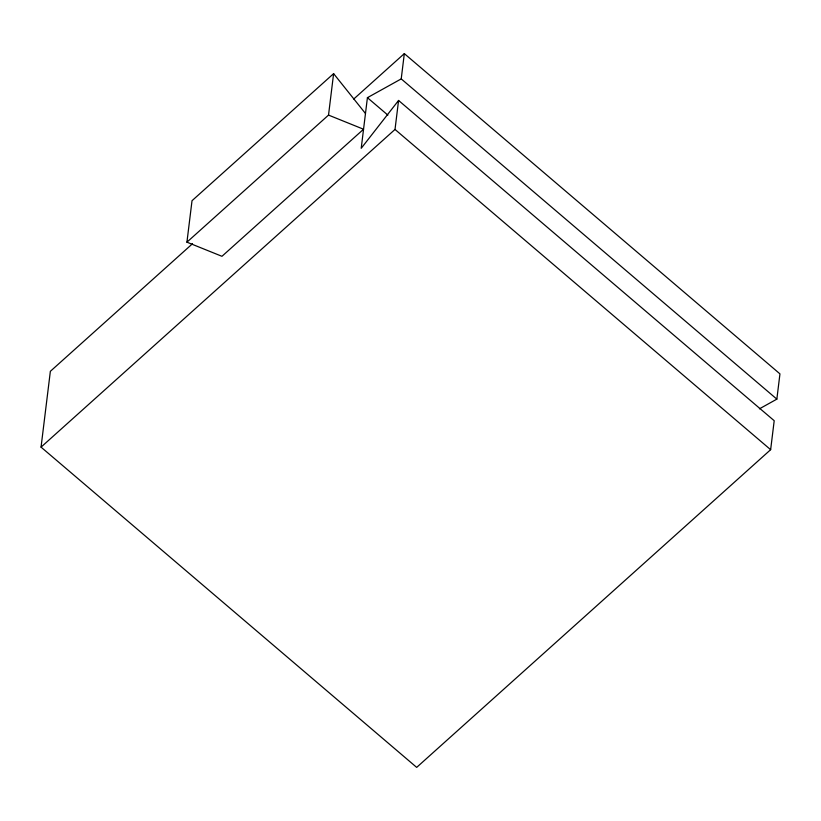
<?xml version="1.0" encoding="UTF-8"?>
<svg xmlns="http://www.w3.org/2000/svg" width="821" height="821" viewBox="0 0 821 821"><rect width="100%" height="100%" fill="white"/><g stroke="black" fill="none" stroke-linecap="round" stroke-linejoin="round"><path stroke-width="1.23" d="M759.404 408.837L776.851 399.139L779.95 373.873L404.322 53.622L401.223 78.898L367.418 97.678L361.209 148.303L398.575 100.46L774.203 420.711L770.642 449.682L416.678 767.378L41.05 447.127L50.358 371.318L192.514 243.724M186.931 242.174L328.523 115.094L363.549 129.236L221.957 256.306L186.931 242.174L192.022 200.704L333.613 73.633L365.478 113.503M328.523 115.094L333.613 73.633M41.05 447.127L395.014 129.441L398.575 100.46M353.759 99.013L404.322 53.622M401.223 78.898L776.851 399.139M367.418 97.678L387.881 115.125M395.014 129.441L770.642 449.682"/></g></svg>
